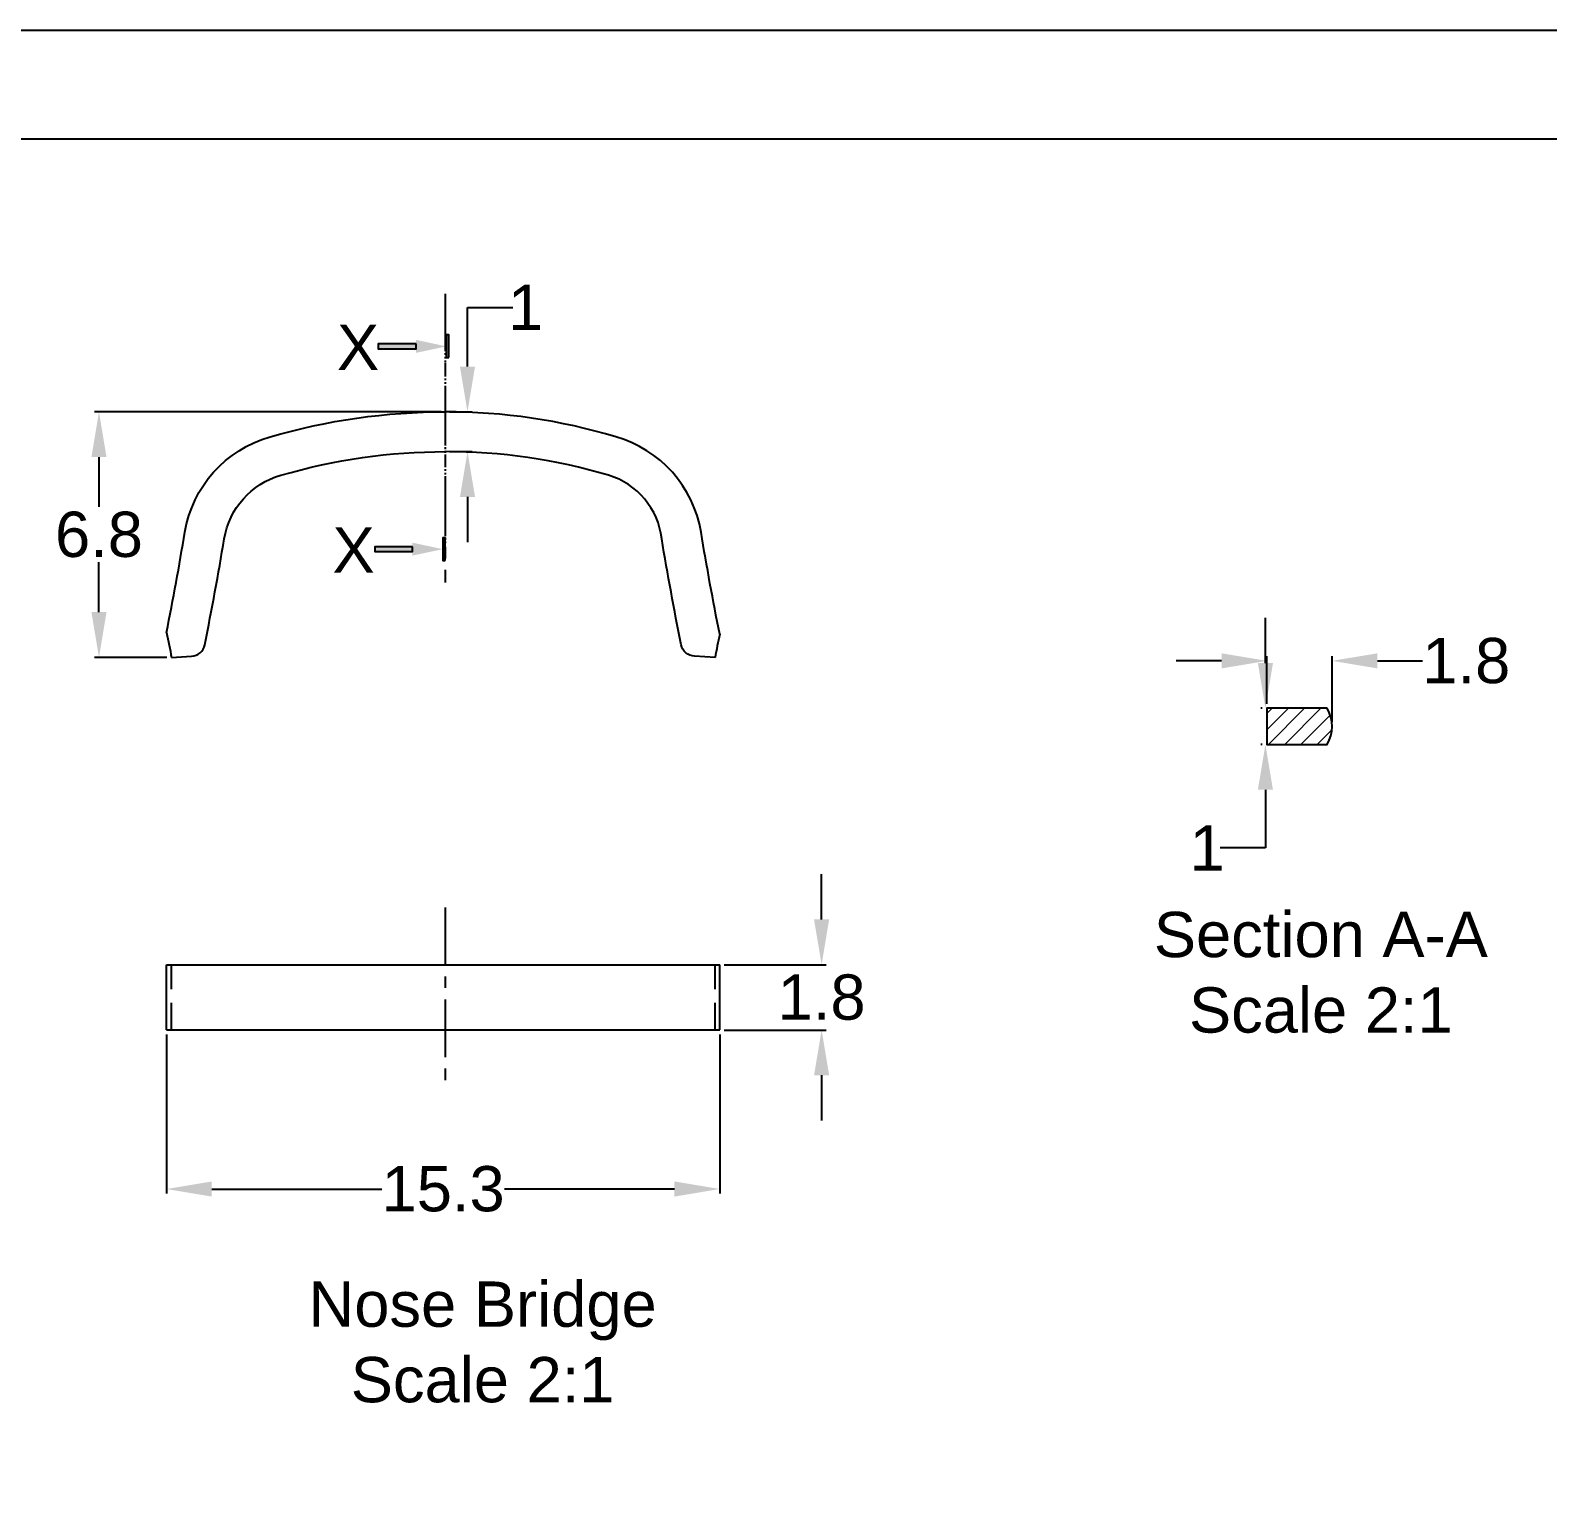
# Model space of a CAD drawing. Header units: millimetres. Extents: x 1448 to 2566, y 1057 to 1416.
# Drawn here: x 2204.5 to 2288.2, y 1334.9 to 1415.6 of the extents above; entities that cross this region are included whole.
import ezdxf

# ---------------------------------------------------------------- set-up
doc = ezdxf.new("R2010")
doc.units = ezdxf.units.MM
for name, pattern in [('CENTER', [50.8, 31.75, -6.35, 6.35, -6.35]), ('HIDDEN2', [0.1875, 0.125, -0.0625]), ('PHANTOM2', [1.25, 0.625, -0.125, 0.125, -0.125, 0.125, -0.125])]:
    doc.linetypes.add(name, pattern=pattern)
for name, color, linetype in [('Dimension', 3, 'Continuous'), ('Hidden Line', 1, 'HIDDEN2'), ('Section Line', 6, 'PHANTOM2')]:
    doc.layers.add(name, color=color, linetype=linetype)
for name, color, linetype, lineweight in [('odj', 4, 'Continuous', 35), ('Section', 4, 'Continuous', 25), ('绘图层', 7, 'Continuous', 15)]:
    doc.layers.add(name, color=color, linetype=linetype, lineweight=lineweight)
doc.styles.get("Standard").update_dxf_attribs({"font": 'arial.ttf'})
doc.styles.add('宋体', font='SimSun.ttf')
doc.dimstyles.new('Standard$0', dxfattribs={"dimtxt": 2.3, "dimasz": 2, "dimexe": 1, "dimexo": 1, "dimgap": 1, "dimtad": 0, "dimtih": 1, "dimtoh": 1, "dimdec": 1, "dimzin": 0, "dimdsep": 46, "dimtxsty": 'Standard', "dimcen": 0, "dimclrd": 4, "dimclre": 4, "dimclrt": 4, "dimadec": 1, "dimazin": 0, "dimtfac": 1, "dimtdec": 1, "dimtofl": 0, "dimtmove": 0, "dimatfit": 0, "dimfxl": 1, "dimtolj": 1, "dimtzin": 0, "dimarcsym": 0})

# ---------------------------------------------------------------- blocks, each defined once
blk = doc.blocks.new('*D207')
at = {"layer": 'Defpoints', "color": 0, "transparency": 16777216}
for p in [(2227.404, 1394.505), (2208.266, 1380.947), (2212.269, 1380.947)]:
    blk.add_point(p, dxfattribs=at)
at = {"layer": 'Dimension', "color": 3, "lineweight": -2, "transparency": 16777216}
for p, q in [((2227.154, 1394.505), (2208.016, 1394.505)), ((2208.266, 1392.005), (2208.266, 1389.252)), ((2208.266, 1383.447), (2208.266, 1386.199)), ((2212.019, 1380.947), (2208.016, 1380.947))]:
    blk.add_line(p, q, dxfattribs=at)
at = {"layer": 'Dimension', "color": 3, "transparency": 16777216}
for points in [[(2207.849, 1392.005), (2208.682, 1392.005), (2208.266, 1394.505)], [(2207.849, 1383.447), (2208.682, 1383.447), (2208.266, 1380.947)]]:
    blk.add_solid(points, dxfattribs=at)
at = {"layer": 'Dimension', "transparency": 16777216, "insert": (2208.266, 1387.726), "char_height": 2.5, "attachment_point": 5}
blk.add_mtext('\\A1;6.8', dxfattribs=at)
blk = doc.blocks.new('*D208')
at = {"layer": 'Defpoints', "color": 0, "transparency": 16777216}
for p in [(2211.994, 1360.384), (2242.529, 1360.384), (2211.994, 1351.607)]:
    blk.add_point(p, dxfattribs=at)
at = {"layer": 'Dimension', "color": 3, "lineweight": -2, "transparency": 16777216}
for p, q in [((2211.994, 1360.134), (2211.994, 1351.357)), ((2242.529, 1360.134), (2242.529, 1351.357)), ((2214.494, 1351.607), (2223.882, 1351.607)), ((2240.029, 1351.607), (2230.641, 1351.607))]:
    blk.add_line(p, q, dxfattribs=at)
at = {"layer": 'Dimension', "color": 3, "transparency": 16777216}
for points in [[(2214.494, 1352.024), (2214.494, 1351.19), (2211.994, 1351.607)], [(2240.029, 1352.024), (2240.029, 1351.19), (2242.529, 1351.607)]]:
    blk.add_solid(points, dxfattribs=at)
at = {"layer": 'Dimension', "transparency": 16777216, "insert": (2227.262, 1351.607), "char_height": 2.5, "attachment_point": 5}
blk.add_mtext('\\A1;15.3', dxfattribs=at)
blk = doc.blocks.new('*D157')
at = {"layer": 'Defpoints', "color": 0, "transparency": 16777216}
for p in [(2242.529, 1363.984), (2242.529, 1360.384), (2248.152, 1360.384)]:
    blk.add_point(p, dxfattribs=at)
at = {"layer": 'Dimension', "color": 3, "lineweight": -2, "transparency": 16777216}
for p, q in [((2248.152, 1366.484), (2248.152, 1368.984)), ((2242.779, 1363.984), (2248.402, 1363.984)), ((2242.779, 1360.384), (2248.402, 1360.384)), ((2248.152, 1357.884), (2248.152, 1355.384))]:
    blk.add_line(p, q, dxfattribs=at)
at = {"layer": 'Dimension', "color": 3, "transparency": 16777216}
for points in [[(2247.735, 1366.484), (2248.568, 1366.484), (2248.152, 1363.984)], [(2247.735, 1357.884), (2248.568, 1357.884), (2248.152, 1360.384)]]:
    blk.add_solid(points, dxfattribs=at)
at = {"layer": 'Dimension', "transparency": 16777216, "insert": (2248.152, 1362.184), "char_height": 2.5, "attachment_point": 5}
blk.add_mtext('\\A1;1.8', dxfattribs=at)
blk = doc.blocks.new('*D209')
at = {"layer": 'Defpoints', "color": 0, "transparency": 16777216}
for p in [(2227.369, 1394.505), (2227.369, 1392.307), (2228.606, 1392.307)]:
    blk.add_point(p, dxfattribs=at)
at = {"layer": 'Dimension', "color": 3, "lineweight": -2, "transparency": 16777216}
for p, q in [((2228.606, 1397.005), (2228.606, 1400.268)), ((2228.606, 1400.268), (2231.106, 1400.268)), ((2227.619, 1394.505), (2228.856, 1394.505)), ((2227.619, 1392.307), (2228.856, 1392.307)), ((2228.606, 1389.807), (2228.606, 1387.307))]:
    blk.add_line(p, q, dxfattribs=at)
at = {"layer": 'Dimension', "color": 3, "transparency": 16777216}
for points in [[(2228.189, 1397.005), (2229.023, 1397.005), (2228.606, 1394.505)], [(2228.189, 1389.807), (2229.023, 1389.807), (2228.606, 1392.307)]]:
    blk.add_solid(points, dxfattribs=at)
at = {"layer": 'Dimension', "transparency": 16777216, "insert": (2231.816, 1400.268), "char_height": 2.5, "attachment_point": 5}
blk.add_mtext('\\A1;1', dxfattribs=at)
blk = doc.blocks.new('*D203')
at = {"layer": 'Defpoints', "color": 0, "transparency": 16777216}
for p in [(2276.327, 1380.76), (2272.727, 1378.141), (2276.327, 1377.141)]:
    blk.add_point(p, dxfattribs=at)
at = {"layer": 'Dimension', "color": 3, "lineweight": -2, "transparency": 16777216}
for p, q in [((2270.227, 1380.76), (2267.727, 1380.76)), ((2272.727, 1378.391), (2272.727, 1381.01)), ((2276.327, 1377.391), (2276.327, 1381.01)), ((2278.827, 1380.76), (2281.327, 1380.76))]:
    blk.add_line(p, q, dxfattribs=at)
at = {"layer": 'Dimension', "color": 3, "transparency": 16777216}
for points in [[(2270.227, 1381.176), (2270.227, 1380.343), (2272.727, 1380.76)], [(2278.827, 1381.176), (2278.827, 1380.343), (2276.327, 1380.76)]]:
    blk.add_solid(points, dxfattribs=at)
at = {"layer": 'Dimension', "transparency": 16777216, "insert": (2283.737, 1380.76), "char_height": 2.5, "attachment_point": 5}
blk.add_mtext('\\A1;1.8', dxfattribs=at)
blk = doc.blocks.new('*D204')
at = {"layer": 'Defpoints', "color": 0, "transparency": 16777216}
for p in [(2272.727, 1378.141), (2272.649, 1376.141), (2272.727, 1376.141)]:
    blk.add_point(p, dxfattribs=at)
at = {"layer": 'Dimension', "color": 3, "lineweight": -2, "transparency": 16777216}
for p, q in [((2272.649, 1380.641), (2272.649, 1383.141)), ((2272.477, 1378.141), (2272.399, 1378.141)), ((2272.477, 1376.141), (2272.399, 1376.141)), ((2272.649, 1373.641), (2272.649, 1370.431)), ((2272.649, 1370.431), (2270.149, 1370.431))]:
    blk.add_line(p, q, dxfattribs=at)
at = {"layer": 'Dimension', "color": 3, "transparency": 16777216}
for points in [[(2272.233, 1380.641), (2273.066, 1380.641), (2272.649, 1378.141)], [(2272.233, 1373.641), (2273.066, 1373.641), (2272.649, 1376.141)]]:
    blk.add_solid(points, dxfattribs=at)
at = {"layer": 'Dimension', "transparency": 16777216, "insert": (2269.439, 1370.431), "char_height": 2.5, "attachment_point": 5}
blk.add_mtext('\\A1;1', dxfattribs=at)
blk = doc.blocks.new('_FILLED')
at = {"color": 0, "linetype": 'ByBlock'}
blk.add_solid([(0, 0), (-1, 0.214), (-1, -0.214)], dxfattribs=at)
blk = doc.blocks.new('ER')
at = {"layer": 'Section'}
h = blk.add_hatch(color=6, dxfattribs=at)
h.dxf.hatch_style = 1
h.paths.add_polyline_path([(973.88, -602.3), (973.88, -602.77), (977.63, -602.77), (977.63, -602.3)])
h.paths.add_polyline_path([(980.63, -603.66), (980.87, -603.66), (980.87, -601.41), (980.63, -601.41)])
at = {"layer": 'Section', "color": 6}
for points in [[(977.63, -602.3), (973.88, -602.3), (973.88, -602.77), (977.63, -602.77)], [(980.87, -603.66), (980.87, -601.41), (980.63, -601.41), (980.63, -603.66)]]:
    blk.add_lwpolyline(points, close=True, dxfattribs=at)
at = {"layer": 'Section', "color": 6, "xscale": 3.002185386386005, "yscale": 3.002185386386005, "zscale": 3.002185386386005}
blk.add_blockref('_FILLED', (980.63, -602.54), dxfattribs=at)

msp = doc.modelspace()

# ---------------------------------------------------------------- hatches: boundary and pattern name
at = {"lineweight": 9}
h = msp.add_hatch(dxfattribs=at)
h.set_pattern_fill('ANSI31', color=1, scale=0.2, style=0)
h.set_pattern_definition([(45, (-2784.4473, 8602.0741), (-0.449012806, 0.449012806), [])])
h.paths.add_polyline_path([(2276.05505, 1376.1415, 0.27167938), (2276.05505, 1378.1415), (2272.72673, 1378.1415), (2272.72673, 1376.1415)])

# ---------------------------------------------------------------- linework, layer by layer
for p, q in [((2562.08988, 1409.56132), (2152.83439, 1409.56132)), ((2211.99388, 1360.38404), (2211.99388, 1363.98404)), ((2242.52945, 1360.38404), (2242.52945, 1363.98404))]:
    msp.add_line(p, q)
msp.add_lwpolyline([(2566.12792, 1118.56132), (2566.12792, 1415.56132), (2146.12793, 1415.56132), (2146.12793, 1118.56132)], close=True)
at = {"color": 2, "linetype": 'CENTER', "ltscale": 0.1}
for points in [[(2227.36893, 1401.01911), (2227.36893, 1385.09119)], [(2227.36893, 1367.148), (2227.36893, 1357.22008)]]:
    msp.add_lwpolyline(points, dxfattribs=at)
for points in [[(2211.99388, 1382.31897, 0.00825468), (2213.00481, 1387.85355, -0.28995658), (2217.70627, 1393.122, -0.07131729), (2227.3874, 1394.50463)], [(2242.52945, 1382.2263, -0.00839335), (2241.49999, 1387.85355, 0.28995658), (2236.79852, 1393.122, 0.0733207), (2227.3874, 1394.50463)], [(2212.26869, 1380.94682), (2213.3669, 1381.00989, 0.34108498), (2214.10531, 1381.65075, 0.0086082), (2215.17726, 1387.49607, -0.28995658), (2218.31158, 1391.00837, -0.0714253), (2227.38821, 1392.30667, -0.06969424)], [(2242.27496, 1380.94468), (2241.13951, 1381.00989, -0.34108498), (2240.4011, 1381.65075, -0.0086082), (2239.32915, 1387.49607, 0.29823895), (2236.39484, 1391.00837, 0.07196916), (2227.38821, 1392.30667, 0.06969424)], [(2211.99388, 1382.31897, -0.01184104), (2212.26869, 1380.94682, -0.01184104)], [(2242.52945, 1382.2263, 0.01105596), (2242.27496, 1380.94468)]]:
    msp.add_lwpolyline(points, format="xyb")
msp.add_lwpolyline([(2276.05505, 1378.1415), (2272.72673, 1378.1415), (2272.72673, 1376.1415), (2276.05505, 1376.1415, 0.27167938)], format="xyb", close=True)
for points in [[(2211.99388, 1363.98404), (2242.52945, 1363.98404)], [(2211.99388, 1360.38404), (2242.52945, 1360.38404)]]:
    msp.add_lwpolyline(points)
at = {"layer": 'Hidden Line', "ltscale": 12}
for p, q in [((2212.26869, 1360.38404), (2212.26869, 1363.98404)), ((2242.27496, 1360.38404), (2242.27496, 1363.98404))]:
    msp.add_line(p, q, dxfattribs=at)
at = {"layer": 'Section Line'}
msp.add_line((2227.36893, 1398.7464), (2227.36893, 1387.20023), dxfattribs=at).dxf.unprotected_set("ltscale", 0)

# ---------------------------------------------------------------- block references
at = {"linetype": 'Continuous', "xscale": 0.5559712353769681, "yscale": 0.5559712353769681, "zscale": 0.5559712353769681}
for p in [(1682.23471, 1733.11305), (1682.03471, 1721.91978)]:
    msp.add_blockref('ER', p, dxfattribs=at)

# ---------------------------------------------------------------- texts
at = {"layer": 'odj', "char_height": 2.5, "attachment_point": 5}
for insert in [(2222.56604, 1398.07151), (2222.3196, 1386.87738)]:
    msp.add_mtext_dynamic_manual_height_columns('X', width=17.5973544, gutter_width=12.5, heights=[0], dxfattribs=dict(at, insert=insert))
at = {"layer": '绘图层', "color": 4, "linetype": 'ByBlock', "lineweight": 9, "char_height": 2.5, "width": 31.5629841, "attachment_point": 5, "style": '宋体'}
for s, insert in [('{\\fArial|b0|i0|c0|p34;Section A-A\\PScale 2:1}', (2275.70873, 1363.55494)), ('{\\fArial|b0|i0|c0|p34;Nose Bridge\\PScale 2:1}', (2229.44219, 1343.15069))]:
    msp.add_mtext(s, dxfattribs=dict(at, insert=insert))

# ---------------------------------------------------------------- dimensions: what is measured, and where the dimension line sits
at = {"layer": 'Dimension'}
for base, p1, p2, picture, middle in [((2228.60601, 1392.30668), (2227.36893, 1394.50463), (2227.36893, 1392.30668), '*D209', (2231.81645, 1400.26831)), ((2272.64926, 1376.1415), (2272.72673, 1378.1415), (2272.72673, 1376.1415), '*D204', (2269.43883, 1370.43106))]:
    dim = msp.add_linear_dim(base=base, p1=p1, p2=p2, angle=90, dimstyle='Standard$0', override={"dimtxt": 2.5, "dimasz": 2.5, "dimexe": 0.25, "dimexo": 0.25, "dimgap": 0.25, "dimdec": 0, "dimlfac": 0.5, "dimclrd": 3, "dimclre": 3, "dimclrt": 256, "dimadec": 2, "dimtdec": 2, "dimatfit": 3}, dxfattribs=at)
    dim.commit()
    dim.dimension.update_dxf_attribs({"geometry": picture, "text_midpoint": middle, "dimtype": 160})
for base, p1, p2, picture, middle in [((2208.26575, 1380.94682), (2227.40398, 1394.50463), (2212.26869, 1380.94682), '*D207', (2208.26575, 1387.72573)), ((2248.15164, 1360.38404), (2242.52945, 1363.98404), (2242.52945, 1360.38404), '*D157', (2248.15164, 1362.18404))]:
    dim = msp.add_linear_dim(base=base, p1=p1, p2=p2, angle=90, dimstyle='Standard$0', override={"dimtxt": 2.5, "dimasz": 2.5, "dimexe": 0.25, "dimexo": 0.25, "dimgap": 0.25, "dimlfac": 0.5, "dimclrd": 3, "dimclre": 3, "dimclrt": 256, "dimadec": 2, "dimtdec": 2, "dimatfit": 3}, dxfattribs=at)
    dim.commit()
    dim.dimension.update_dxf_attribs({"geometry": picture, "text_midpoint": middle})
for base, p1, p2, picture, middle in [((2276.32673, 1380.75975), (2272.72673, 1378.1415), (2276.32673, 1377.1415), '*D203', (2283.73737, 1380.75975)), ((2211.99388, 1351.60692), (2242.52945, 1360.38404), (2211.99388, 1360.38404), '*D208', (2227.26167, 1351.60692))]:
    dim = msp.add_linear_dim(base=base, p1=p1, p2=p2, dimstyle='Standard$0', override={"dimtxt": 2.5, "dimasz": 2.5, "dimexe": 0.25, "dimexo": 0.25, "dimgap": 0.25, "dimlfac": 0.5, "dimclrd": 3, "dimclre": 3, "dimclrt": 256, "dimadec": 2, "dimtdec": 2, "dimatfit": 3}, dxfattribs=at)
    dim.commit()
    dim.dimension.update_dxf_attribs({"geometry": picture, "text_midpoint": middle})

doc.saveas('drawing.dxf')
